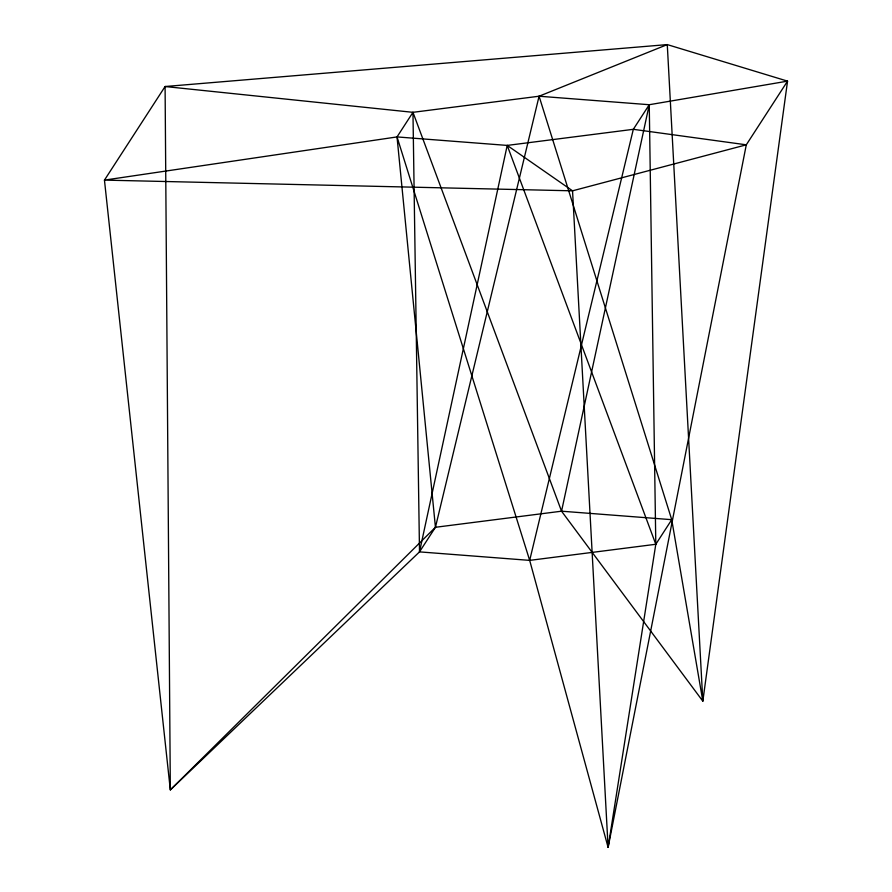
<?xml version="1.0" encoding="UTF-8"?>
<svg xmlns="http://www.w3.org/2000/svg" width="892" height="892" viewBox="0 0 892 892"><rect width="100%" height="100%" fill="white"/><g stroke="black" fill="none" stroke-linecap="round" stroke-linejoin="round"><path stroke-width="1.34" d="M529.681 560.377L633.32 129.318L649.253 104.721L655.798 544.276L608.11 847.4L529.681 560.377L397.029 136.922L412.963 112.325L539.08 96.224L649.253 104.721L787.547 81.139L702.829 701.179L561.547 511.194L412.963 112.325L165.087 86.524L104.453 180.117L170.327 789.899L419.508 551.88L435.441 527.284L539.08 96.224L667.272 44.6L787.547 81.139L746.292 144.816L608.11 847.4L572.541 190.821L507.213 145.418L397.029 136.922L104.453 180.117L572.541 190.821L746.292 144.816L633.32 129.318L507.213 145.418L419.508 551.88L529.681 560.377L655.798 544.276L671.732 519.679L539.08 96.224M561.547 511.194L671.732 519.679L702.829 701.179L667.272 44.6L165.087 86.524L170.327 789.899L435.441 527.284L561.547 511.194L649.253 104.721M507.213 145.418L655.798 544.276M397.029 136.922L435.441 527.284M412.963 112.325L419.508 551.88"/></g></svg>
